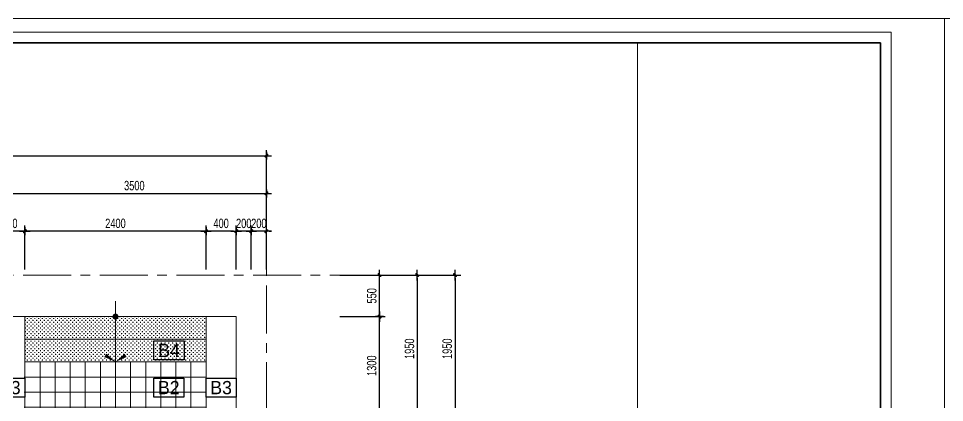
# Model space of a CAD drawing. Header units: inches. Extents: x 88947 to 296847, y 35049 to 161062.
# Drawn here: x 136076 to 148347, y 92973 to 98056 of the extents above; entities that cross this region are included whole.
import ezdxf
from ezdxf.enums import TextEntityAlignment as Align

# ---------------------------------------------------------------- set-up
doc = ezdxf.new("R2010")
doc.units = ezdxf.units.IN
doc.header["$MEASUREMENT"] = 0
doc.header["$PDMODE"] = 1
doc.linetypes.add('ACAD_ISO03W100', pattern=[30, 12, -18])
doc.linetypes.add('CENTER', pattern=[50.8, 31.75, -6.35, 6.35, -6.35])
for name, color, linetype, lineweight in [('A-Dims', 145, 'Continuous', 25), ('A-Text', 30, 'Continuous', 9), ('A-Wall', 2, 'Continuous', 35), ('DIM', 7, 'Continuous', 25), ('HACTH', 8, 'Continuous', 5), ('HATCH', 8, 'Continuous', 5), ('KHUNG 2', 144, 'Continuous', 18), ('KY HIEU', 4, 'Continuous', 25), ('NETMANH', 192, 'Continuous', 18), ('THAY', 3, 'Continuous', 18), ('TRUC', 252, 'ACAD_ISO03W100', 13)]:
    doc.layers.add(name, color=color, linetype=linetype, lineweight=lineweight)
doc.styles.add('FRANKO', font='VFRANKO.TTF')
doc.styles.add('VNI-HELVE-CONDENSE', font='VNARIAL.TTF', dxfattribs={"width": 0.7})
doc.dimstyles.new('TAS-100', dxfattribs={"dimscale": 50, "dimtxt": 2.5, "dimasz": 0.7, "dimexe": 1.5, "dimexo": 1.5, "dimgap": 0.8, "dimtad": 1, "dimdec": 0, "dimzin": 3, "dimdsep": 46, "dimtxsty": 'VNI-HELVE-CONDENSE', "dimblk": 'TICK', "dimcen": 2.5, "dimclrt": 71, "dimazin": 2, "dimtfac": 0.75, "dimtdec": 0, "dimtix": 1, "dimtmove": 2, "dimatfit": 2, "dimldrblk": 'TICK123', "dimfxl": 1.5, "dimtolj": 1, "dimtzin": 0, "dimarcsym": 0})

# ---------------------------------------------------------------- blocks, each defined once
blk = doc.blocks.new('khung ten')
at = {"layer": 'A-Wall', "ltscale": 0.7}
blk.add_lwpolyline([(267204, -219099), (305804, -219099), (305804, -190799), (267204, -190799)], close=True, dxfattribs=at)
at = {"layer": 'KHUNG 2', "ltscale": 0.7}
blk.add_line((301249, -219099), (301249, -190799), dxfattribs=at)
blk.add_lwpolyline([(267004, -219299), (306004, -219299), (306004, -190599), (267004, -190599)], close=True, dxfattribs=at)
at = {"layer": 'NETMANH', "ltscale": 0.7}
blk.add_lwpolyline([(265004, -220042), (307004, -220042), (307004, -190342), (265004, -190342)], close=True, dxfattribs=at)
blk = doc.blocks.new('syb-floor')
at = {"linetype": 'Continuous'}
blk.add_lwpolyline([(-4.79, -2.5), (-4.79, 2.5), (3.22, 2.5), (3.22, -2.5)], close=True, dxfattribs=at)
blk.add_attdef('SYB-FLOOR', text='', height=2.5, dxfattribs=at).set_placement((-0.78, 0), align=Align.MIDDLE_CENTER)
blk = doc.blocks.new('A$C42FF647F')
at = {"layer": 'HATCH'}
blk.add_lwpolyline([(5500, -1150), (5500, -345)], dxfattribs=at)
at = {"layer": 'HATCH', "const_width": 40}
blk.add_lwpolyline([(5500, -570, -1), (5500, -530, -1)], format="xyb", close=True, dxfattribs=at)
at = {"layer": 'HATCH'}
for points in [[(5366, -1062, 50, 0, 0), (5500, -1150, 0, 0, 0)], [(5634, -1062, 50, 0, 0), (5500, -1150, 0, 0, 0)]]:
    blk.add_lwpolyline(points, format="xyseb", dxfattribs=at)
at = {"layer": 'THAY'}
for points in [[(3900, -550), (7100, -550)], [(4300, -850), (6700, -850)], [(4300, -1150), (6700, -1150)]]:
    blk.add_lwpolyline(points, dxfattribs=at)
for points in [[(3900, -550), (4300, -550), (4300, -1850), (3900, -1850)], [(7100, -550), (6700, -550), (6700, -1850), (7100, -1850)]]:
    blk.add_lwpolyline(points, close=True, dxfattribs=at)
blk = doc.blocks.new('TICK')
at = {"layer": 'A-Dims', "color": 1}
for p, q in [((-2, 0), (2, 0)), ((0, 1.5), (0, -1.5))]:
    blk.add_line(p, q, dxfattribs=at)
at = {"layer": 'A-Dims', "color": 1, "const_width": 0.788}
blk.add_lwpolyline([(-0.33, -0.35), (0.38, 0.38)], dxfattribs=at)
at = {"layer": 'A-Dims', "color": 1, "const_width": 0.394}
for points in [[(0.24, 0.52, -0.414214), (0.52, 0.52, -1)], [(0.52, 0.52, -0.414214), (0.52, 0.24, -1)], [(-0.47, -0.21, 0.414214), (-0.47, -0.49, 1)], [(-0.47, -0.49, 0.414214), (-0.19, -0.49, 1)]]:
    blk.add_lwpolyline(points, format="xyb", dxfattribs=at)
blk = doc.blocks.new('*D469')
at = {"layer": 'Defpoints', "color": 0}
for p in [(139361, 95740), (135861, 94659), (139361, 94659)]:
    blk.add_point(p, dxfattribs=at)
at = {"layer": 'DIM', "color": 0, "lineweight": -2}
for p, q in [((135861, 94734), (135861, 95815)), ((135896, 95740), (139326, 95740)), ((139361, 94734), (139361, 95815))]:
    blk.add_line(p, q, dxfattribs=at)
at = {"layer": 'DIM', "color": 0, "lineweight": -2, "xscale": 35, "yscale": 35, "zscale": 35, "rotation": 180}
blk.add_blockref('TICK', (135861, 95740), dxfattribs=at)
at = {"layer": 'DIM', "color": 0, "lineweight": -2, "xscale": 35, "yscale": 35, "zscale": 35}
blk.add_blockref('TICK', (139361, 95740), dxfattribs=at)
at = {"layer": 'DIM', "color": 71, "insert": (137611, 95843), "char_height": 125, "attachment_point": 5, "style": 'VNI-HELVE-CONDENSE'}
blk.add_mtext('\\A1;3500', dxfattribs=at)
blk = doc.blocks.new('TICK123')
at = {"layer": 'A-Dims', "color": 1}
blk.add_lwpolyline([(0.05, 0, 0, 0.84, 0), (-2.11, 0, 8.4, 8.4, 0)], format="xyseb", dxfattribs=at)
blk = doc.blocks.new('*D470')
at = {"layer": 'Defpoints', "color": 0}
for p in [(139361, 96240), (126961, 94659), (139361, 94659)]:
    blk.add_point(p, dxfattribs=at)
at = {"layer": 'DIM', "color": 0, "lineweight": -2}
for p, q in [((126961, 94734), (126961, 96315)), ((126996, 96240), (139326, 96240)), ((139361, 94734), (139361, 96315))]:
    blk.add_line(p, q, dxfattribs=at)
at = {"layer": 'DIM', "color": 0, "lineweight": -2, "xscale": 35, "yscale": 35, "zscale": 35, "rotation": 180}
blk.add_blockref('TICK', (126961, 96240), dxfattribs=at)
at = {"layer": 'DIM', "color": 0, "lineweight": -2, "xscale": 35, "yscale": 35, "zscale": 35}
blk.add_blockref('TICK', (139361, 96240), dxfattribs=at)
at = {"layer": 'DIM', "color": 71, "insert": (133161, 96343), "char_height": 125, "attachment_point": 5, "style": 'VNI-HELVE-CONDENSE'}
blk.add_mtext('\\A1;12400', dxfattribs=at)
blk = doc.blocks.new('*D477')
at = {"layer": 'Defpoints', "color": 0}
for p in [(135761, 95240), (135761, 94659), (136161, 94659)]:
    blk.add_point(p, dxfattribs=at)
at = {"layer": 'DIM', "color": 0, "lineweight": -2}
for p, q in [((135761, 94734), (135761, 95315)), ((136126, 95240), (135796, 95240)), ((136161, 94734), (136161, 95315))]:
    blk.add_line(p, q, dxfattribs=at)
at = {"layer": 'DIM', "color": 0, "lineweight": -2, "xscale": 35, "yscale": 35, "zscale": 35, "rotation": 180}
blk.add_blockref('TICK', (135761, 95240), dxfattribs=at)
at = {"layer": 'DIM', "color": 0, "lineweight": -2, "xscale": 35, "yscale": 35, "zscale": 35}
blk.add_blockref('TICK', (136161, 95240), dxfattribs=at)
at = {"layer": 'DIM', "color": 71, "insert": (135961, 95343), "char_height": 125, "attachment_point": 5, "style": 'VNI-HELVE-CONDENSE'}
blk.add_mtext('\\A1;400', dxfattribs=at)
blk = doc.blocks.new('*D478')
at = {"layer": 'Defpoints', "color": 0}
for p in [(139161, 95240), (139161, 94659), (139361, 94659)]:
    blk.add_point(p, dxfattribs=at)
at = {"layer": 'DIM', "color": 0, "lineweight": -2}
for p, q in [((139126, 95240), (139091, 95240)), ((139161, 94734), (139161, 95315)), ((139361, 95240), (139161, 95240)), ((139361, 94734), (139361, 95315)), ((139396, 95240), (139431, 95240))]:
    blk.add_line(p, q, dxfattribs=at)
at = {"layer": 'DIM', "color": 0, "lineweight": -2, "xscale": 35, "yscale": 35, "zscale": 35}
blk.add_blockref('TICK', (139161, 95240), dxfattribs=at)
at = {"layer": 'DIM', "color": 0, "lineweight": -2, "xscale": 35, "yscale": 35, "zscale": 35, "rotation": 180}
blk.add_blockref('TICK', (139361, 95240), dxfattribs=at)
at = {"layer": 'DIM', "color": 71, "insert": (139261, 95343), "char_height": 125, "attachment_point": 5, "style": 'VNI-HELVE-CONDENSE'}
blk.add_mtext('\\A1;200', dxfattribs=at)
blk = doc.blocks.new('*D479')
at = {"layer": 'Defpoints', "color": 0}
for p in [(138561, 95240), (138561, 94659), (138961, 94659)]:
    blk.add_point(p, dxfattribs=at)
at = {"layer": 'DIM', "color": 0, "lineweight": -2}
for p, q in [((138561, 94734), (138561, 95315)), ((138926, 95240), (138596, 95240)), ((138961, 94734), (138961, 95315))]:
    blk.add_line(p, q, dxfattribs=at)
at = {"layer": 'DIM', "color": 0, "lineweight": -2, "xscale": 35, "yscale": 35, "zscale": 35, "rotation": 180}
blk.add_blockref('TICK', (138561, 95240), dxfattribs=at)
at = {"layer": 'DIM', "color": 0, "lineweight": -2, "xscale": 35, "yscale": 35, "zscale": 35}
blk.add_blockref('TICK', (138961, 95240), dxfattribs=at)
at = {"layer": 'DIM', "color": 71, "insert": (138761, 95343), "char_height": 125, "attachment_point": 5, "style": 'VNI-HELVE-CONDENSE'}
blk.add_mtext('\\A1;400', dxfattribs=at)
blk = doc.blocks.new('*D494')
at = {"layer": 'Defpoints', "color": 0}
for p in [(138961, 95240), (138961, 94659), (139161, 94659)]:
    blk.add_point(p, dxfattribs=at)
at = {"layer": 'DIM', "color": 0, "lineweight": -2}
for p, q in [((138926, 95240), (138891, 95240)), ((138961, 94734), (138961, 95315)), ((139161, 95240), (138961, 95240)), ((139161, 94734), (139161, 95315)), ((139196, 95240), (139231, 95240))]:
    blk.add_line(p, q, dxfattribs=at)
at = {"layer": 'DIM', "color": 0, "lineweight": -2, "xscale": 35, "yscale": 35, "zscale": 35}
blk.add_blockref('TICK', (138961, 95240), dxfattribs=at)
at = {"layer": 'DIM', "color": 0, "lineweight": -2, "xscale": 35, "yscale": 35, "zscale": 35, "rotation": 180}
blk.add_blockref('TICK', (139161, 95240), dxfattribs=at)
at = {"layer": 'DIM', "color": 71, "insert": (139061, 95343), "char_height": 125, "attachment_point": 5, "style": 'VNI-HELVE-CONDENSE'}
blk.add_mtext('\\A1;200', dxfattribs=at)
blk = doc.blocks.new('*D496')
at = {"layer": 'Defpoints', "color": 0}
for p in [(140261, 94109), (140861, 94109), (140261, 92809)]:
    blk.add_point(p, dxfattribs=at)
at = {"layer": 'DIM', "color": 0, "lineweight": -2}
for p, q in [((140336, 94109), (140936, 94109)), ((140861, 92844), (140861, 94074)), ((140336, 92809), (140936, 92809))]:
    blk.add_line(p, q, dxfattribs=at)
at = {"layer": 'DIM', "color": 0, "lineweight": -2, "xscale": 35, "yscale": 35, "zscale": 35}
for p, rotation in [((140861, 94109), 90), ((140861, 92809), 270)]:
    blk.add_blockref('TICK', p, dxfattribs=dict(at, rotation=rotation))
at = {"layer": 'DIM', "color": 71, "insert": (140757, 93459), "char_height": 125, "attachment_point": 5, "rotation": 90, "style": 'VNI-HELVE-CONDENSE'}
blk.add_mtext('\\A1;1300', dxfattribs=at)
blk = doc.blocks.new('*D505')
at = {"layer": 'Defpoints', "color": 0}
for p in [(136161, 95240), (136161, 94659), (138561, 94659)]:
    blk.add_point(p, dxfattribs=at)
at = {"layer": 'DIM', "color": 0, "lineweight": -2}
for p, q in [((136161, 94734), (136161, 95315)), ((138526, 95240), (136196, 95240)), ((138561, 94734), (138561, 95315))]:
    blk.add_line(p, q, dxfattribs=at)
at = {"layer": 'DIM', "color": 0, "lineweight": -2, "xscale": 35, "yscale": 35, "zscale": 35, "rotation": 180}
blk.add_blockref('TICK', (136161, 95240), dxfattribs=at)
at = {"layer": 'DIM', "color": 0, "lineweight": -2, "xscale": 35, "yscale": 35, "zscale": 35}
blk.add_blockref('TICK', (138561, 95240), dxfattribs=at)
at = {"layer": 'DIM', "color": 71, "insert": (137361, 95343), "char_height": 125, "attachment_point": 5, "style": 'VNI-HELVE-CONDENSE'}
blk.add_mtext('\\A1;2400', dxfattribs=at)
blk = doc.blocks.new('*D512')
at = {"layer": 'Defpoints', "color": 0}
for p in [(140261, 94659), (140861, 94659), (140261, 94109)]:
    blk.add_point(p, dxfattribs=at)
at = {"layer": 'DIM', "color": 0, "lineweight": -2}
for p, q in [((140336, 94659), (140936, 94659)), ((140861, 94144), (140861, 94624)), ((140336, 94109), (140936, 94109))]:
    blk.add_line(p, q, dxfattribs=at)
at = {"layer": 'DIM', "color": 0, "lineweight": -2, "xscale": 35, "yscale": 35, "zscale": 35}
for p, rotation in [((140861, 94659), 90), ((140861, 94109), 270)]:
    blk.add_blockref('TICK', p, dxfattribs=dict(at, rotation=rotation))
at = {"layer": 'DIM', "color": 71, "insert": (140758, 94384), "char_height": 125, "attachment_point": 5, "rotation": 90, "style": 'VNI-HELVE-CONDENSE'}
blk.add_mtext('\\A1;550', dxfattribs=at)
blk = doc.blocks.new('*D513')
at = {"layer": 'Defpoints', "color": 0}
for p in [(140761, 94659), (140761, 92709), (141361, 92709)]:
    blk.add_point(p, dxfattribs=at)
at = {"layer": 'DIM', "color": 0, "lineweight": -2}
for p, q in [((140836, 94659), (141436, 94659)), ((141361, 94624), (141361, 92744)), ((140836, 92709), (141436, 92709))]:
    blk.add_line(p, q, dxfattribs=at)
at = {"layer": 'DIM', "color": 0, "lineweight": -2, "xscale": 35, "yscale": 35, "zscale": 35}
for p, rotation in [((141361, 94659), 90), ((141361, 92709), 270)]:
    blk.add_blockref('TICK', p, dxfattribs=dict(at, rotation=rotation))
at = {"layer": 'DIM', "color": 71, "insert": (141258, 93684), "char_height": 125, "attachment_point": 5, "rotation": 90, "style": 'VNI-HELVE-CONDENSE'}
blk.add_mtext('\\A1;1950', dxfattribs=at)
blk = doc.blocks.new('*D514')
at = {"layer": 'Defpoints', "color": 0}
for p in [(141261, 94659), (141261, 92709), (141861, 92709)]:
    blk.add_point(p, dxfattribs=at)
at = {"layer": 'DIM', "color": 0, "lineweight": -2}
for p, q in [((141336, 94659), (141936, 94659)), ((141861, 94624), (141861, 92744)), ((141336, 92709), (141936, 92709))]:
    blk.add_line(p, q, dxfattribs=at)
at = {"layer": 'DIM', "color": 0, "lineweight": -2, "xscale": 35, "yscale": 35, "zscale": 35}
for p, rotation in [((141861, 94659), 90), ((141861, 92709), 270)]:
    blk.add_blockref('TICK', p, dxfattribs=dict(at, rotation=rotation))
at = {"layer": 'DIM', "color": 71, "insert": (141758, 93684), "char_height": 125, "attachment_point": 5, "rotation": 90, "style": 'VNI-HELVE-CONDENSE'}
blk.add_mtext('\\A1;1950', dxfattribs=at)

msp = doc.modelspace()

# ---------------------------------------------------------------- hatches: boundary and pattern name
at = {"layer": 'HATCH'}
h = msp.add_hatch(dxfattribs=at)
h.set_pattern_fill('CROSS', color=256, scale=100, style=0)
h.set_pattern_definition([(0, (137461.345, 94108.95), (25, 25), [12.5, -37.5]), (90, (137467.595, 94102.7), (-25, 25), [12.5, -37.5])])
h.paths.add_polyline_path([(136161.3, 94109), (136161.3, 93509), (138561.3, 93509), (138561.3, 94109)])
h = msp.add_hatch(dxfattribs=at)
h.set_pattern_fill('TAS_GACH400X400', color=256, scale=0.5, style=0, pattern_type=2)
h.set_pattern_definition([(0, (136161.34, 92709.14), (0, 200), []), (90, (136161.34, 92709.14), (-200, 1e-14), [200, 0])])
h.paths.add_polyline_path([(138561.3, 92709), (138561.3, 93509), (136161.3, 93509), (136161.3, 92709)])

# ---------------------------------------------------------------- linework, layer by layer
msp.add_lwpolyline([(136161.3, 94109), (136161.3, 93509), (136161.3, 93509), (136161.3, 93509), (138561.3, 93509), (138561.3, 94109), (136161.3, 94109)], close=True, dxfattribs=at)
at = {"layer": 'TRUC', "linetype": 'CENTER', "ltscale": 20}
for points in [[(139361.3, 82709), (139361.3, 95209)], [(124961.3, 94659), (141361.3, 94659)]]:
    msp.add_lwpolyline(points, dxfattribs=at)

# ---------------------------------------------------------------- block references
at = {"layer": 'A-Text', "xscale": 0.7071428571362048, "yscale": 0.7071428573544836, "zscale": 0.7071428573664265}
for p in [(-68748.5, 232654.8), (-39048.5, 232654.8)]:
    msp.add_blockref('khung ten', p, dxfattribs=at)
at = {"layer": 'HACTH'}
msp.add_blockref('A$C42FF647F', (131861.3, 94659), dxfattribs=at)
at = {"layer": 'KY HIEU'}
ref = msp.add_blockref('syb-floor', (138110.1, 93662.2), dxfattribs=dict(at, xscale=50, yscale=50, zscale=50))
ref.add_attrib('SYB-FLOOR', 'B4', dxfattribs={"layer": '0', "linetype": 'Continuous', "height": 175, "style": 'FRANKO'}).set_placement((138070.8, 93662.2), align=Align.MIDDLE_CENTER)
ref = msp.add_blockref('syb-floor', (136000.6, 93169.4), dxfattribs=dict(at, xscale=50, yscale=50, zscale=50))
ref.add_attrib('SYB-FLOOR', 'B3', dxfattribs={"layer": '0', "linetype": 'Continuous', "height": 175, "style": 'FRANKO'}).set_placement((135961.3, 93169.4), align=Align.MIDDLE_CENTER)
ref = msp.add_blockref('syb-floor', (138107.2, 93169.4), dxfattribs=dict(at, xscale=50, yscale=50, zscale=50))
ref.add_attrib('SYB-FLOOR', 'B2', dxfattribs={"layer": '0', "linetype": 'Continuous', "height": 175, "style": 'FRANKO'}).set_placement((138068, 93169.4), align=Align.MIDDLE_CENTER)
ref = msp.add_blockref('syb-floor', (138800.6, 93169.4), dxfattribs=dict(at, xscale=50, yscale=50, zscale=50))
ref.add_attrib('SYB-FLOOR', 'B3', dxfattribs={"layer": '0', "linetype": 'Continuous', "height": 175, "style": 'FRANKO'}).set_placement((138761.4, 93169.4), align=Align.MIDDLE_CENTER)

# ---------------------------------------------------------------- dimensions: what is measured, and where the dimension line sits
at = {"layer": 'DIM'}
for base, p1, picture, middle in [((139361.3, 96239.5), (126961.3, 94659), '*D470', (133161.3, 96343.3)), ((139361.3, 95739.5), (135861.3, 94659), '*D469', (137611.3, 95843.4))]:
    dim = msp.add_linear_dim(base=base, p1=p1, p2=(139361.3, 94659), dimstyle='TAS-100', dxfattribs=at)
    dim.commit()
    dim.dimension.update_dxf_attribs({"geometry": picture, "text_midpoint": middle})
for base, p1, p2, angle, picture, middle in [((135761.3, 95239.5), (136161.3, 94659), (135761.3, 94659), 180, '*D477', (135961.3, 95343.3)), ((136161.3, 95239.5), (138561.3, 94659), (136161.3, 94659), 180, '*D505', (137361.3, 95343.3)), ((138561.3, 95239.5), (138961.3, 94659), (138561.3, 94659), 180, '*D479', (138761.3, 95343.3)), ((138961.3, 95239.5), (139161.3, 94659), (138961.3, 94659), 180, '*D494', (139061.3, 95343.3)), ((139161.3, 95239.5), (139361.3, 94659), (139161.3, 94659), 180, '*D478', (139261.3, 95343.3)), ((140861.3, 94659), (140261.3, 94109), (140261.3, 94659), 90, '*D512', (140757.6, 94384)), ((141361.3, 92709), (140761.3, 94659), (140761.3, 92709), 90, '*D513', (141257.6, 93684)), ((141861.3, 92709), (141261.3, 94659), (141261.3, 92709), 90, '*D514', (141757.6, 93684)), ((140861.3, 94109), (140261.3, 92809), (140261.3, 94109), 90, '*D496', (140757.5, 93459))]:
    dim = msp.add_linear_dim(base=base, p1=p1, p2=p2, angle=angle, dimstyle='TAS-100', dxfattribs=at)
    dim.commit()
    dim.dimension.update_dxf_attribs({"geometry": picture, "text_midpoint": middle})

doc.saveas('drawing.dxf')
